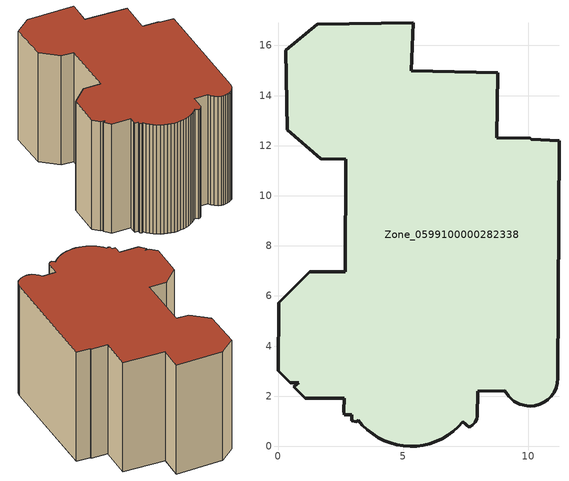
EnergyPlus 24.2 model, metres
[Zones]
Zone_0599100000282338
 floor ground (C_G): 7.94,1.1 7.87,0.95 7.76,0.84 7.63,0.76 7.38,0.97 7.2,0.77 7,0.6 6.79,0.44 6.56,0.3 6.32,0.19 6.06,0.1 5.8,0.04 5.54,0.01 5.27,0 5.01,0.02 4.74,0.06 4.49,0.13 4.24,0.23 4,0.35 3.77,0.49 3.56,0.65 3.37,0.84 3.2,1.04 3.13,0.97 2.94,1.02 2.94,1.26 2.64,1.26 2.62,1.42 2.64,1.92 1.09,1.92 0.64,2.38 0.83,2.53 0.49,2.53 0,3.02 0.03,5.72 1.27,6.96 2.68,6.96 2.71,11.47 1.72,11.48 0.38,12.63 0.3,15.8 1.56,16.85 5.4,16.91 5.33,14.99 8.78,14.91 8.73,12.32 10.08,12.3 10.11,12.25 11.22,12.19 11.17,2.71 11.15,2.52 11.1,2.33 11.02,2.16 10.91,2 10.77,1.86 10.62,1.75 10.44,1.67 10.26,1.62 10.06,1.6 9.93,1.61 9.66,1.67 9.42,1.8 9.21,1.99 9.06,2.22 7.98,2.2 7.96,1.17 z0
 wall outside (C_F): 0.83,2.53 0.64,2.38 1.09,1.92 2.64,1.92 2.62,1.42 2.64,1.26 2.94,1.26 2.94,1.02 3.13,0.97 3.2,1.04 3.37,0.84 3.56,0.65 3.77,0.49 4,0.35 4.24,0.23 4.49,0.13 4.74,0.06 5.01,0.02 5.27,0 5.54,0.01 5.8,0.04 6.06,0.1 6.32,0.19 6.56,0.3 6.79,0.44 7,0.6 7.2,0.77 7.38,0.97 7.63,0.76 7.76,0.84 7.87,0.95 7.94,1.1 7.96,1.17 7.98,2.2 9.06,2.22 9.21,1.99 9.42,1.8 9.66,1.67 9.93,1.61 10.06,1.6 10.26,1.62 10.44,1.67 10.62,1.75 10.77,1.86 10.91,2 11.02,2.16 11.1,2.33 11.15,2.52 11.17,2.71 11.22,12.19 10.11,12.25 10.08,12.3 8.73,12.32 8.78,14.91 5.33,14.99 5.4,16.91 1.56,16.85 0.3,15.8 0.38,12.63 1.72,11.48 2.71,11.47 2.68,6.96 1.27,6.96 0.03,5.72 0,3.02 0.49,2.53 0.83,2.53 z0:9.65
 roof outside (C_R): 10.11,12.25 10.08,12.3 8.73,12.32 8.78,14.91 5.33,14.99 5.4,16.91 1.56,16.85 0.3,15.8 0.38,12.63 1.72,11.48 2.71,11.47 2.68,6.96 1.27,6.96 0.03,5.72 0,3.02 0.49,2.53 0.83,2.53 0.64,2.38 1.09,1.92 2.64,1.92 2.62,1.42 2.64,1.26 2.94,1.26 2.94,1.02 3.13,0.97 3.2,1.04 3.37,0.84 3.56,0.65 3.77,0.49 4,0.35 4.24,0.23 4.49,0.13 4.74,0.06 5.01,0.02 5.27,0 5.54,0.01 5.8,0.04 6.06,0.1 6.32,0.19 6.56,0.3 6.79,0.44 7,0.6 7.2,0.77 7.38,0.97 7.63,0.76 7.76,0.84 7.87,0.95 7.94,1.1 7.96,1.17 7.98,2.2 9.06,2.22 9.21,1.99 9.42,1.8 9.66,1.67 9.93,1.61 10.06,1.6 10.26,1.62 10.44,1.67 10.62,1.75 10.77,1.86 10.91,2 11.02,2.16 11.1,2.33 11.15,2.52 11.17,2.71 11.22,12.19 z9.65
[BUILDING]
Pand.0599100000282338: North Axis=0; Terrain=City; Loads Convergence Tolerance Value=0.04; Temperature Convergence Tolerance Value=0.4; Solar Distribution=FullExterior; Maximum Number of Warmup Days=25; Minimum Number of Warmup Days=1
[Site:Location]
Rotterdam.The.Hague.AP_ZH_NLD Design_Conditions: Latitude=51.96; Longitude=4.45; Time Zone=1; Elevation=-4.5
[SITE:GROUNDTEMPERATURE:BUILDINGSURFACE]
18, 18, 18, 18, 18, 18, 18, 18, 18, 18, 18, 18
[MATERIAL] Thermal Absorptance=0.9; Solar Absorptance=0.7; Visible Absorptance=0.7
Name | Roughness | Thickness | Conductivity | Density | Specific Heat
G.D.1965 | MediumSmooth | 0.15 | 1 | 540 | 1210
F.D.1965 | Rough | 0.3 | 0.857143 | 1920 | 840
R.D.1965 | MediumRough | 0.2 | 0.08 | 1500 | 1000
[CONSTRUCTION]
C_G: G.D.1965
C_F: F.D.1965
C_R: R.D.1965
[ZONE]
Zone_0599100000282338: Type=1; Multiplier=1; Ceiling Height=Autocalculate; Volume=Autocalculate; Floor Area=autocalculate; Part of Total Floor Area=Yes
[ZONEINFILTRATION:DESIGNFLOWRATE]
Infil_Zone_0599100000282338: Zone or ZoneList or Space or SpaceList=Zone_0599100000282338; Schedule=AlwaysOn; Design Flow Rate Calculation Method=Flow/Area; Flow Rate per Floor Area=0.0042; Constant Term Coefficient=1; Temperature Term Coefficient=0; Velocity Term Coefficient=0; Velocity Squared Term Coefficient=0
[HVACTEMPLATE:ZONE:IDEALLOADSAIRSYSTEM]
Zone_0599100000282338: Maximum Heating Supply Air Temperature=50; Minimum Cooling Supply Air Temperature=13; Maximum Heating Supply Air Humidity Ratio=0.0156; Minimum Cooling Supply Air Humidity Ratio=0.0077; Heating Limit=NoLimit; Cooling Limit=NoLimit; Dehumidification Control Type=ConstantSensibleHeatRatio; Cooling Sensible Heat Ratio=0.7; Dehumidification Setpoint=60; Humidification Control Type=None; Humidification Setpoint=30; Outdoor Air Method=None; Outdoor Air Flow Rate per Person=0.00944; Outdoor Air Flow Rate per Zone Floor Area=0; Outdoor Air Flow Rate per Zone=0; Demand Controlled Ventilation Type=None; Outdoor Air Economizer Type=NoEconomizer; Heat Recovery Type=None; Sensible Heat Recovery Effectiveness=0.7; Latent Heat Recovery Effectiveness=0.65
[ZONECONTROL:THERMOSTAT]
ThermostatControl_Zone_0599100000282338: Zone or ZoneList=Zone_0599100000282338; Control Type Schedule=DualSetpointControlType; Control 1=Thermostat_Zone_0599100000282338; Temperature Difference Between Cutout And Setpoint=0
[THERMOSTATSETPOINT:DUALSETPOINT]
Thermostat_Zone_0599100000282338: Heating Setpoint Temperature Schedule=HeatingSetpoint_Zone_0599100000282338; Cooling Setpoint Temperature Schedule=CoolingSetpoint_Zone_0599100000282338
[SCHEDULE:COMPACT]
HeatingSetpoint_Zone_0599100000282338: Through: 12/31, For: AllDays, Until: 24:00, 21
CoolingSetpoint_Zone_0599100000282338: Through: 12/31, For: AllDays, Until: 24:00, 24
DualSetpointControlType: Through: 12/31, For: AllDays, Until: 24:00, 4
AlwaysOn: Through: 12/31, For: AllDays, Until: 24:00, 1
